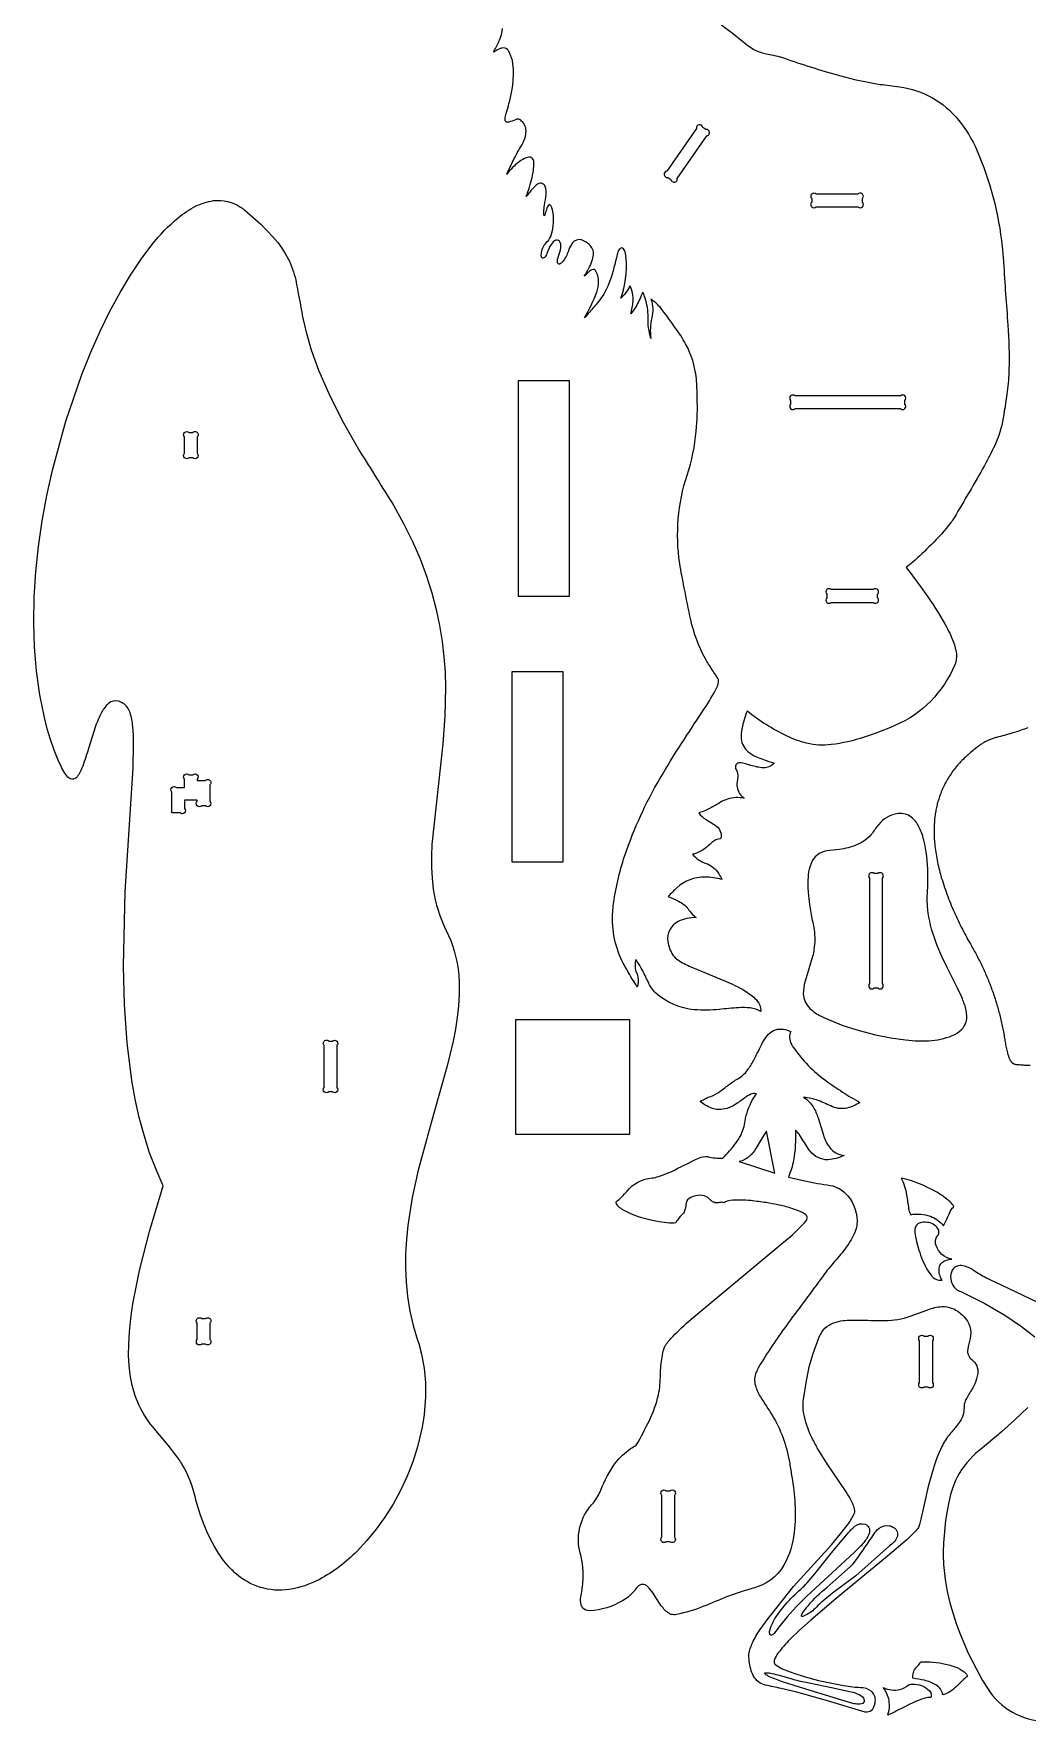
# Model space of a CAD drawing. Extents: x -49 to 63, y -22 to 83.
# Drawn here: x -48.5 to -9.4, y -22 to 44.4 of the extents above; entities that cross this region are included whole.
import ezdxf

# ---------------------------------------------------------------- set-up
doc = ezdxf.new("R2010")
doc.units = 0
doc.header["$MEASUREMENT"] = 0
doc.layers.get('0').update_dxf_attribs({"linetype": 'CONTINUOUS'})

msp = doc.modelspace()

# ---------------------------------------------------------------- linework, layer by layer
for points in [[(-21.575, 44.832, -0.01128), (-20.45, 43.956, 0.017062), (-20.207, 43.784, 0.072049), (-19.774, 43.609), (-19.65, 43.578, -0.01154), (-19.145, 43.466, -0.018161), (-18.98, 43.417, 0.016245), (-16.786, 42.724, 0.026713), (-15.181, 42.379, 0.00602), (-14.42, 42.283, -0.194929), (-12.088, 40.962, -0.065662), (-11.373, 39.792, -0.076089), (-10.376, 35.982, -0.010793), (-10.321, 35.365, 0.004744), (-10.149, 32.907, -0.024747), (-10.108, 31.161, -0.020341), (-10.175, 30.286, -0.006469), (-10.292, 29.53, -0.054595), (-10.555, 28.423, -0.023475), (-10.663, 28.169, -0.003522), (-11.073, 27.378, -0.006452), (-12.267, 25.322, -0.028451), (-12.394, 25.133, -0.035399), (-13.175, 24.259, -0.014833), (-13.895, 23.575, -0.01448), (-14.15, 23.364, -0.005387), (-13.408, 22.359, -0.027357), (-12.616, 21.118, -0.036168), (-12.294, 20.425, -0.047841), (-12.179, 19.973, -0.133467), (-12.244, 19.532, -0.195065), (-14.603, 17.141, -0.018121), (-15.804, 16.685, -0.046553), (-17.108, 16.392, -0.084877), (-18.074, 16.444, -0.046468), (-18.865, 16.74, -0.057491), (-20.42, 17.712, 0.040272), (-20.624, 17.02, 0.059723), (-20.649, 16.627, 0.204024), (-20.376, 16.111, 0.066166), (-20.051, 15.914, 0.023647), (-19.774, 15.802, 0.004179), (-19.352, 15.664, -0.221576), (-19.774, 15.482, -0.049112), (-20.026, 15.512, -0.022024), (-20.531, 15.654, 0.07677), (-20.74, 15.682, 0.368768), (-20.87, 15.553, 0.167601), (-20.841, 15.387, -0.142778), (-20.79, 15.117), (-20.817, 14.853, 0.226834), (-20.625, 14.363, 0.029904), (-20.533, 14.282, 0.120362), (-21.191, 14.251, 0.054248), (-21.467, 14.124, -0.037779), (-22.052, 13.805, -0.03573), (-22.323, 13.713, 0.108884), (-22.035, 13.442, -0.023328), (-21.614, 13.176, -0.304075), (-21.46, 12.683, 0.172257), (-21.81, 12.541, 0.015624), (-21.973, 12.386, -0.126166), (-22.567, 12.08, 0.159924), (-22.034, 11.719, -0.169479), (-21.536, 11.314, -0.028036), (-21.413, 11.089, 0.054025), (-22.081, 11.181, 0.187631), (-23.18, 10.759, 0.035356), (-23.524, 10.412, -0.026894), (-23.057, 10.197, -0.12622), (-22.707, 9.876, 0.023604), (-22.53, 9.676, 0.028182), (-22.429, 9.587, 0.121417), (-23.136, 9.432, 0.316562), (-23.541, 8.649, 0.113865), (-23.338, 8.107, 0.104774), (-23.144, 7.923, 0.048376), (-22.636, 7.649), (-21.274, 7.086, -0.026788), (-20.543, 6.727, -0.056321), (-20.108, 6.402, -0.091364), (-19.922, 6.142, -0.117983), (-19.878, 5.886, 0.113696), (-20.301, 6.029, 0.038488), (-20.747, 6.039, 0.010595), (-21.517, 5.97, -0.045665), (-22.497, 5.96, -0.160313), (-24.013, 6.618, -0.107795), (-24.319, 7.054, 0.018382), (-24.561, 7.553, 0.010595), (-24.794, 7.932, 0.14993), (-24.795, 7.472, -0.142811), (-24.714, 7.017, -0.043536), (-24.744, 6.847, -0.009166), (-25.232, 7.673, -0.136722), (-25.715, 9.641, -0.034985), (-25.655, 10.287, -0.047572), (-25.158, 12.249, -0.049129), (-23.754, 15.223, -0.013002), (-22.889, 16.613, -0.001707), (-22.103, 17.8, 0.028813), (-21.605, 18.645, 0.117585), (-21.541, 18.944, 0.068926), (-21.656, 19.129, -0.004271), (-21.934, 19.555, -0.014171), (-22.062, 19.774, -0.067835), (-22.64, 21.303, -0.007492), (-22.892, 22.569, -0.011616), (-23.072, 23.523, -0.116005), (-22.781, 27.001, 0.058729), (-22.422, 28.733, 0.034588), (-22.386, 30.056, 0.017223), (-22.417, 30.804, 0.101289), (-22.842, 32.165, 0.039687), (-23.247, 32.795, 0.002555), (-23.696, 33.419, 0.046825), (-24.018, 33.78, 0.03239), (-24.203, 33.925, -0.141383), (-24.17, 33.19, 0.095027), (-24.208, 32.376, -0.080435), (-24.318, 33.218, 0.080215), (-24.435, 33.964, 0.016458), (-24.517, 34.203, 0.060426), (-24.581, 34.091, -0.049165), (-24.837, 33.561, -0.038745), (-25.002, 33.341, 0.052805), (-24.907, 33.844, 0.133268), (-25.032, 34.449, -0.100181), (-25.397, 33.962, 0.112683), (-25.18, 35.523, 0.025479), (-25.22, 35.783, 0.199166), (-25.322, 35.933, 0.239362), (-25.385, 35.93, 0.162909), (-25.497, 35.801, 0.046713), (-25.536, 35.687, -0.027488), (-25.818, 34.651, -0.084717), (-26.258, 33.84, -0.01214), (-26.631, 33.41, 0.013043), (-26.821, 33.185, 0.043966), (-26.342, 34.199, 0.067499), (-26.265, 34.617, 0.147675), (-26.383, 35.048, 0.276984), (-26.483, 35.095, 0.14629), (-26.667, 34.982, -0.047142), (-26.83, 34.83, 0.054033), (-26.528, 35.422, 0.049008), (-26.469, 35.667, 0.243874), (-26.635, 36.074, 0.122491), (-26.945, 36.258, 0.284407), (-27.295, 36.142, 0.094414), (-27.437, 35.874, -0.063711), (-27.636, 35.454, -0.08538), (-27.775, 35.315, -0.528978), (-27.879, 35.349, -0.127217), (-27.87, 35.529, 0.013968), (-27.766, 35.864, 0.139277), (-27.776, 36.156, 0.379421), (-27.955, 36.245, 0.144681), (-28.136, 36.081, 0.046032), (-28.299, 35.719, -0.116081), (-28.41, 35.555, -0.458736), (-28.497, 35.568, -0.154243), (-28.522, 35.628, -0.169345), (-28.407, 36.044, -0.029638), (-28.245, 36.233, 0.105602), (-28.092, 36.571, 0.131829), (-28.115, 37.556, 0.196275), (-28.199, 37.644, 0.314844), (-28.243, 37.627, 0.099362), (-28.322, 37.456, -0.020501), (-28.389, 37.23, -0.135581), (-28.409, 37.21, -0.094612), (-28.428, 37.361, -0.032815), (-28.394, 37.63, 0.013265), (-28.334, 38.048, 0.10414), (-28.369, 38.357, 0.461234), (-28.653, 38.461, 0.069383), (-28.72, 38.415, 0.0462), (-28.977, 38.137, -0.010825), (-29.12, 37.962, 0.028618), (-28.88, 38.718, 0.061215), (-28.815, 39.271, 0.096451), (-28.845, 39.426, 0.077242), (-28.889, 39.49, 0.145762), (-28.948, 39.513, 0.125517), (-29.178, 39.46, 0.097963), (-29.713, 39.041, 0.020473), (-29.877, 38.84, -0.008383), (-29.633, 39.372, -0.008378), (-29.268, 40.031, 0.123306), (-29.122, 40.536, 0.248359), (-29.348, 40.976, 0.180514), (-29.48, 41.009, 0.104371), (-29.536, 40.985, -0.014831), (-29.801, 40.89, -0.133821), (-29.899, 40.893, -0.214295), (-29.939, 40.941, -0.096233), (-29.947, 41.009, -0.037845), (-29.907, 41.234, 0.033358), (-29.662, 42.253, 0.066497), (-29.642, 43.202, 0.080817), (-29.778, 43.636, 0.050035), (-29.851, 43.744, 0.284757), (-30.088, 43.802, 0.056058), (-30.194, 43.759, 0.006873), (-30.38, 43.651, -0.371157), (-30.393, 43.658, -0.203127), (-30.389, 43.685, 0.027111), (-30.168, 44.114, 0.082729), (-30.056, 44.576, 0.129258)], [(-8.695, -5.696), (-10.407, -4.885), (-11.019, -4.587, -0.045664), (-11.501, -4.298, 0.088584), (-11.918, -4.116, 0.119592), (-12.148, -4.126, 0.23556), (-12.374, -4.363, 0.287763), (-12.203, -5.026, 0.136483), (-12.003, -5.125), (-11.06, -5.6), (-10.267, -6.065), (-9.614, -6.507), (-9.09, -6.915)], [(-9.366, -9.694), (-9.873, -10.181), (-10.399, -10.654, -0.004482), (-11.277, -11.383, 0.104118), (-12.147, -12.44, 0.036181), (-12.318, -12.845), (-12.404, -13.118), (-12.481, -13.422), (-12.547, -13.76), (-12.603, -14.138), (-12.686, -15.021, 0.036692), (-12.674, -15.99), (-12.619, -16.465), (-12.537, -16.931), (-12.432, -17.384), (-12.309, -17.821), (-12.17, -18.241), (-12.022, -18.639), (-11.71, -19.363), (-11.406, -19.969), (-11.145, -20.436), (-10.959, -20.741, 0.253648), (-8.66, -22.041, 0.076419)]]:
    msp.add_lwpolyline(points, format="xyb")
for points in [[(-22.414, 40.641), (-23.581, 38.961, 1), (-23.537, 38.715), (-23.416, 38.631, 1), (-23.17, 38.675), (-22.003, 40.356, 1), (-22.047, 40.602), (-22.168, 40.686, 1)], [(-17.699, 37.561), (-16.053, 37.561, 1), (-15.876, 37.738), (-15.876, 37.885, 1), (-16.053, 38.061), (-17.699, 38.061, 1), (-17.876, 37.885), (-17.876, 37.738, 1)], [(-33.392, -7.045, -0.089177), (-33.084, -9.281, -0.044698), (-33.25, -10.643), (-33.397, -11.241), (-33.585, -11.829), (-33.81, -12.403), (-34.07, -12.96), (-34.361, -13.494), (-34.68, -14.004), (-35.024, -14.484), (-35.39, -14.932), (-35.774, -15.343, -0.075071), (-37.256, -16.458, -0.081965), (-38.447, -16.858, -0.225067), (-40.572, -16.209, -0.035881), (-40.903, -15.871), (-41.073, -15.657), (-41.237, -15.422), (-41.395, -15.164), (-41.546, -14.882), (-41.689, -14.577), (-41.825, -14.248), (-41.952, -13.894), (-42.071, -13.516, 0.007965), (-42.272, -12.797, 0.017613), (-42.378, -12.509), (-42.496, -12.246), (-42.625, -12.003, 0.027289), (-42.909, -11.569), (-43.214, -11.181), (-43.834, -10.443, -0.138286), (-44.711, -8.414), (-44.752, -8.048), (-44.772, -7.645), (-44.768, -7.204), (-44.74, -6.721), (-44.685, -6.193), (-44.602, -5.617), (-44.343, -4.307), (-43.949, -2.767), (-43.406, -0.971), (-43.692, -0.33), (-43.944, 0.334), (-44.163, 1.018), (-44.351, 1.721), (-44.51, 2.44), (-44.642, 3.171), (-44.834, 4.662), (-44.94, 6.172), (-44.978, 7.679), (-44.905, 10.604), (-44.598, 15.486), (-44.577, 16.381), (-44.585, 16.765), (-44.609, 17.103, 0.054642), (-44.715, 17.652, 0.068887), (-44.825, 17.868, 0.151918), (-45.176, 18.105, 0.242227), (-45.563, 18.015, 0.09036), (-45.824, 17.679, 0.042645), (-46.087, 17.075), (-46.341, 16.275, -0.017936), (-46.581, 15.548, -0.039817), (-46.735, 15.219, -0.104613), (-46.882, 15.056, -0.324546), (-47.115, 15.075, -0.090204), (-47.283, 15.266, -0.03308), (-47.433, 15.534), (-47.541, 15.776), (-47.7, 16.18), (-47.844, 16.596), (-47.973, 17.021), (-48.087, 17.456), (-48.272, 18.352), (-48.402, 19.278), (-48.48, 20.23), (-48.508, 21.203), (-48.489, 22.19), (-48.425, 23.189), (-48.318, 24.193), (-48.173, 25.198), (-47.99, 26.199), (-47.773, 27.19), (-47.246, 29.125), (-46.613, 30.963), (-46.263, 31.833), (-45.894, 32.665), (-45.509, 33.452), (-45.11, 34.19), (-44.7, 34.875), (-44.281, 35.5), (-43.857, 36.062, -0.051933), (-42.822, 37.126, -0.050495), (-42.138, 37.579, -0.079989), (-41.427, 37.803, -0.179391), (-40.363, 37.548, -0.030736), (-40.194, 37.421), (-39.57, 36.871), (-39.315, 36.619), (-39.094, 36.38), (-38.903, 36.152), (-38.741, 35.933), (-38.604, 35.72), (-38.49, 35.513, -0.05989), (-38.194, 34.686, -0.001284), (-37.921, 33.235), (-37.781, 32.629), (-37.579, 31.934), (-37.29, 31.133), (-36.89, 30.211), (-36.358, 29.15), (-35.669, 27.934, -0.001794), (-34.345, 25.814), (-33.945, 25.097), (-33.597, 24.393), (-33.297, 23.703), (-33.044, 23.027), (-32.833, 22.365), (-32.662, 21.715), (-32.528, 21.079), (-32.427, 20.455), (-32.356, 19.844), (-32.313, 19.245), (-32.294, 18.658), (-32.316, 17.519), (-32.399, 16.425), (-32.836, 12.466), (-32.852, 12.014), (-32.85, 11.57), (-32.825, 11.136), (-32.775, 10.709, 0.083188), (-32.264, 9.082, -0.08967), (-31.785, 7.438, -0.018402), (-31.754, 7.006), (-31.753, 6.565), (-31.779, 6.115), (-31.829, 5.658), (-31.902, 5.194), (-31.994, 4.721), (-32.224, 3.756), (-32.796, 1.747), (-33.373, -0.353), (-33.608, -1.432), (-33.78, -2.528), (-33.835, -3.082), (-33.865, -3.64), (-33.869, -4.2), (-33.844, -4.764), (-33.786, -5.331), (-33.693, -5.9), (-33.563, -6.471)], [(-18.704, 29.939), (-18.704, 29.793, 1), (-18.527, 29.616), (-14.381, 29.616, 1), (-14.204, 29.793), (-14.204, 29.939, 1), (-14.381, 30.116), (-18.527, 30.116, 1)], [(-42.069, 28.504), (-42.069, 27.858, -1), (-42.246, 27.681), (-42.392, 27.681, -1), (-42.569, 27.858), (-42.569, 28.504, -1), (-42.392, 28.681), (-42.246, 28.681, -1)], [(-17.101, 21.992), (-15.454, 21.992, 1), (-15.278, 22.169), (-15.278, 22.315, 1), (-15.454, 22.492), (-17.101, 22.492, 1), (-17.278, 22.315), (-17.278, 22.169, 1)], [(-42.569, 14.205), (-42.569, 13.882, -1), (-42.746, 13.705), (-43.069, 13.705), (-43.069, 14.528, -1), (-42.892, 14.705), (-42.569, 14.705), (-42.569, 15.029, -1), (-42.392, 15.205), (-42.246, 15.205, -1), (-42.069, 15.029), (-42.069, 14.987), (-41.746, 14.987, -1), (-41.569, 14.81), (-41.569, 14.164, -1), (-41.746, 13.987), (-41.892, 13.987, -1), (-42.069, 14.164), (-42.069, 14.205)], [(-14.534, 13.664, 0.184786), (-15.236, 13.254, 0.011262), (-15.486, 12.915, -0.136433), (-16.109, 12.443, -0.06075), (-16.785, 12.268, -0.002184), (-17.286, 12.211, 0.268235), (-17.902, 11.72, 0.072196), (-18.011, 11.264, 0.020413), (-18.026, 11.027), (-18.024, 10.754), (-18.002, 10.445), (-17.96, 10.095), (-17.897, 9.704, -0.008958), (-17.78, 9.103, -0.07392), (-17.785, 8.335, -0.02065), (-17.839, 8.056), (-18.133, 7.078, 0.078559), (-18.205, 6.582, 0.192808), (-17.946, 6.013, 0.075293), (-17.503, 5.703, 0.019184), (-17.285, 5.599), (-16.647, 5.345), (-16.004, 5.136), (-15.369, 4.971), (-14.757, 4.85), (-14.182, 4.772, 0.044516), (-13.148, 4.749, 0.088796), (-12.237, 4.989, 0.107005), (-11.917, 5.245, 0.18863), (-11.772, 5.739, 0.071915), (-11.879, 6.227, 0.017445), (-11.964, 6.448), (-12.13, 6.811), (-12.535, 7.618), (-12.746, 8.058), (-12.944, 8.52, -0.059156), (-13.287, 9.764), (-13.316, 10.026), (-13.327, 10.293), (-13.325, 10.427, 0.016781), (-13.299, 11.341, 0.054484), (-13.459, 12.637, 0.057389), (-13.688, 13.225, 0.122294), (-14.008, 13.576, 0.205522)], [(-15.593, 11.139), (-15.593, 6.993, 1), (-15.416, 6.816), (-15.27, 6.816, 1), (-15.093, 6.993), (-15.093, 11.139, 1), (-15.27, 11.316), (-15.416, 11.316, 1)], [(-36.569, 4.547), (-36.569, 2.901, -1), (-36.746, 2.724), (-36.892, 2.724, -1), (-37.069, 2.901), (-37.069, 4.547, -1), (-36.892, 4.724), (-36.746, 4.724, -1)], [(-21.38, 0.115, 0.0325), (-20.866, 0.709, 0.031908), (-20.67, 1.015, 0.083001), (-20.497, 1.585, -0.090768), (-20.2, 2.415, -0.010663), (-20.055, 2.652, 0.186701), (-20.276, 2.631, 0.059641), (-20.517, 2.484, -0.013769), (-20.911, 2.213, -0.147476), (-21.541, 2.031, -0.135577), (-22.064, 2.209, -0.04776), (-22.272, 2.371, 0.105848), (-22.097, 2.438, -0.078669), (-21.849, 2.548, 0.064526), (-21.491, 2.742, 0.006824), (-21.113, 3.031, -0.03046), (-20.739, 3.267, 0.090587), (-20.362, 3.636, 0.036873), (-20.139, 4.001, -0.005942), (-19.808, 4.666, -0.061372), (-19.57, 5, -0.249267), (-18.984, 5.192, -0.059336), (-18.693, 5.108, 0.240993), (-18.677, 4.606, 0.035307), (-18.591, 4.469, 0.083912), (-17.324, 3.174, 0.019213), (-16.662, 2.722, 0.007218), (-15.979, 2.306, -0.073513), (-16.477, 2.092, -0.160303), (-17.052, 2.14, 0.016203), (-17.615, 2.384, 0.061135), (-18.199, 2.518, -0.120618), (-17.817, 2.133, -0.05811), (-17.622, 1.702), (-17.417, 1.027, 0.08646), (-17.179, 0.545, 0.205504), (-16.596, 0.228, -0.102127), (-17.238, 0.054, -0.235379), (-17.937, 0.391, -0.029493), (-18.043, 0.536, 0.006394), (-18.373, 1.062, 0.055007), (-18.513, 1.221, -0.053193), (-18.592, 0.032, -0.053835), (-18.794, -0.628), (-18.141, -0.779, 0.011785), (-17.148, -0.955, -0.183663), (-16.457, -1.362, -0.193542), (-16.094, -2.501, -0.057412), (-16.136, -2.69, -0.065972), (-16.466, -3.314, -0.026135), (-16.912, -3.88, 0.014725), (-17.372, -4.438, -0.003015), (-18.711, -6.245, 0.017387), (-19.856, -7.921, 0.029929), (-20.062, -8.309, 0.177436), (-20.093, -8.834, 0.063398), (-19.896, -9.273, -0.002923), (-19.424, -10.016, -0.092151), (-18.766, -11.774, -0.012356), (-18.681, -12.289, -0.066533), (-18.547, -14.456, -0.087066), (-18.877, -15.728, -0.206426), (-20.026, -16.758, -0.013908), (-20.569, -16.919, 0.018062), (-21.196, -17.139, 0.001258), (-22.156, -17.531, -0.044483), (-23.205, -17.842, -0.100505), (-23.403, -17.835, -0.064276), (-23.48, -17.803, -0.100724), (-23.797, -17.497, -0.01184), (-24.124, -17.007, 0.050894), (-24.341, -16.737, 0.456846), (-24.733, -16.753, 0.015156), (-24.878, -16.937, -0.082554), (-25.328, -17.305, -0.119058), (-26.612, -17.696, -0.213104), (-26.896, -17.573, -0.118388), (-26.959, -17.445, -0.102458), (-26.963, -17.158, 0.011231), (-26.883, -16.58, 0.09438), (-26.997, -15.417, -0.231701), (-26.621, -13.621, -0.024524), (-26.473, -13.445, 0.076458), (-26.182, -12.948, -0.066482), (-25.599, -11.878, -0.078734), (-25.006, -11.313, -0.030037), (-24.781, -11.181, 0.010342), (-24.263, -10.201, 0.053653), (-23.909, -9.195, 0.055335), (-23.834, -8.402, -0.030321), (-23.769, -7.708, -0.022027), (-23.702, -7.395, -0.082411), (-23.636, -7.249, -0.045047), (-23.346, -6.903, -0.026866), (-22.617, -6.216, -0.001439), (-18.838, -3.073, 0.043849), (-18.085, -2.337, 0.296254), (-18.077, -2.141, 0.098715), (-18.117, -2.103, 0.076254), (-18.694, -1.849, 0.025977), (-19.211, -1.719, 0.007382), (-19.663, -1.633, 0.00546), (-20.267, -1.554, 0.048038), (-21.081, -1.549, 0.104733), (-21.322, -1.637, 0.135192), (-21.461, -1.623, -0.060597), (-21.643, -1.643, -0.14363), (-21.816, -1.567, 0.028602), (-21.98, -1.423, 0.182293), (-22.255, -1.344, 0.086261), (-22.64, -1.429, 0.244605), (-22.824, -1.654, 0.02538), (-22.837, -1.783, 0.018589), (-22.881, -1.96, -0.120565), (-22.925, -2.042, 0.050217), (-23.161, -2.316, 0.038811), (-23.22, -2.422, -0.083061), (-23.48, -2.44, -0.077299), (-25.026, -2.061, -0.047344), (-25.432, -1.837, -0.136154), (-25.56, -1.675, -0.075721), (-25.574, -1.601, 0.054625), (-25.146, -1.176, -0.199057), (-24.152, -0.66, 0.043805), (-23.913, -0.605, 0.039331), (-23.255, -0.337, -0.002529), (-22.364, 0.103, -0.087864), (-22.073, 0.188, -0.069279), (-21.975, 0.179, 0.070998)], [(-12.688, -2.548, 0.01801), (-12.482, -2.112, -0.051539), (-12.34, -1.856, -0.026735), (-12.279, -1.78, 0.080749), (-12.424, -1.607, 0.053021), (-12.952, -1.223, 0.077448), (-14.35, -0.665, -0.072772), (-14.138, -1.333, -0.005441), (-14.059, -1.869, 0.087259), (-13.99, -2.084), (-13.975, -2.108, -0.137519), (-13.203, -2.17, -0.15079)], [(-12.358, -3.857, -0.282001), (-12.981, -3.313, -0.12103), (-12.99, -3.071, -0.123318), (-12.902, -2.917, 0.312832), (-12.909, -2.646, 0.217991), (-13.332, -2.409, 0.11224), (-13.638, -2.435, 0.247672), (-13.795, -2.62, 0.124262), (-13.802, -2.893, 0.0196), (-13.747, -3.161), (-13.653, -3.497, 0.055723), (-13.315, -4.29, 0.064573), (-13.091, -4.573, 0.14634), (-12.863, -4.687, 0.099414), (-12.744, -4.678, -0.169235), (-12.858, -4.216, -0.294337), (-12.587, -3.899, -0.073755)], [(-11.881, -6.117, -0.26586), (-11.638, -6.974, 0.021311), (-11.733, -7.401, 0.276009), (-11.562, -7.82, -0.268486), (-11.338, -8.352, -0.082861), (-11.457, -8.761, -0.019192), (-11.558, -8.965, 0.008686), (-11.802, -9.386, 0.104561), (-11.875, -9.624), (-11.882, -9.854, -0.106819), (-11.992, -10.167, -0.034856), (-12.146, -10.395, -0.015525), (-12.437, -10.738, 0.059391), (-12.749, -11.228, 0.04266), (-13.122, -12.208), (-13.285, -12.807), (-13.526, -13.869, -0.010288), (-13.63, -14.301, -0.082526), (-13.698, -14.451, -0.029834), (-13.855, -14.631), (-14.122, -14.888), (-14.891, -15.551), (-16.915, -17.214), (-17.915, -18.065), (-18.355, -18.462), (-18.735, -18.829, 0.037445), (-19.203, -19.365, 0.061172), (-19.339, -19.616, 0.165611), (-19.341, -19.767, 0.158846), (-19.293, -19.822, 0.050206), (-19.034, -19.973, 0.026484), (-18.624, -20.14), (-18.135, -20.295), (-17.61, -20.433), (-16.627, -20.636), (-16.256, -20.691, 0.031496), (-15.953, -20.708, -0.162627), (-15.544, -20.851, -0.261042), (-15.386, -21.257, -0.112378), (-15.478, -21.567, -0.248674), (-15.694, -21.686, -0.036552), (-15.775, -21.679), (-17.25, -21.24), (-18.466, -20.901), (-19.084, -20.75, 0.001801), (-19.697, -20.622, -0.215188), (-20.161, -20.268, -0.103153), (-20.333, -19.686, -0.040966), (-20.342, -19.346, -0.061143), (-20.176, -18.897, -0.039172), (-19.87, -18.38), (-19.629, -18.046), (-18.586, -16.735), (-17.092, -15.099), (-16.74, -14.672), (-16.451, -14.294, 0.035774), (-16.224, -13.933, 0.059969), (-16.183, -13.809, 0.112814), (-16.221, -13.578, 0.03101), (-16.319, -13.356, 0.018847), (-16.518, -13.019), (-17.268, -11.908), (-17.656, -11.281, -0.013219), (-17.898, -10.821, -0.064033), (-18.189, -9.938, -0.074102), (-18.197, -9.383), (-18.081, -8.647, -0.040438), (-17.813, -7.565), (-17.576, -6.912, -0.225323), (-17.007, -6.364, -0.054648), (-16.634, -6.276, -0.024885), (-16.323, -6.251), (-15.883, -6.251, 0.010942), (-14.986, -6.274, 0.086071), (-14, -6.102), (-13.307, -5.845, -0.074679), (-12.742, -5.722, -0.184506), (-12.038, -5.971, -0.032863)], [(-41.569, -6.374), (-41.569, -7.021, -1), (-41.746, -7.197), (-41.892, -7.197, -1), (-42.069, -7.021), (-42.069, -6.374, -1), (-41.892, -6.197), (-41.746, -6.197, -1)], [(-13.125, -7.067), (-13.125, -8.713, -1), (-13.302, -8.89), (-13.449, -8.89, -1), (-13.625, -8.713), (-13.625, -7.067, -1), (-13.449, -6.89), (-13.302, -6.89, -1)], [(-23.604, -12.975), (-23.458, -12.975, -1), (-23.281, -13.152), (-23.281, -14.799, -1), (-23.458, -14.975), (-23.604, -14.975, -1), (-23.781, -14.799), (-23.781, -13.152, -1)], [(-15.605, -14.476, -0.16096), (-15.617, -14.659, -0.07264), (-15.734, -14.886, -0.045492), (-16.006, -15.208), (-16.218, -15.409), (-18.069, -17.123), (-18.484, -17.544), (-18.839, -17.936), (-19.118, -18.269, -0.010041), (-19.356, -18.585, -0.153618), (-19.464, -18.656, -0.206313), (-19.508, -18.642, -0.206313), (-19.529, -18.601, -0.119733), (-19.513, -18.425, -0.073306), (-19.304, -17.974, -0.041079), (-18.911, -17.451, -0.034169), (-18.304, -16.843, 0.028633), (-18.053, -16.589), (-17.754, -16.24), (-17.091, -15.411), (-16.471, -14.661, -0.032819), (-16.18, -14.368, -0.244331), (-15.776, -14.283, -0.245304)], [(-14.655, -14.411, -0.381833), (-14.519, -14.813, -0.158879), (-14.812, -15.134), (-16.136, -16.316), (-17.058, -17.004), (-17.439, -17.316, 0.038485), (-17.688, -17.557, -0.080643), (-18.118, -17.872, -0.020855), (-18.221, -17.916, -0.126077), (-18.268, -17.916, -0.20955), (-18.283, -17.896, -0.20955), (-18.279, -17.872, -0.069874), (-18.232, -17.784, -0.035749), (-18.006, -17.483, -0.047537), (-17.276, -16.772, 0.001155), (-16.334, -15.941, 0.02813), (-16.246, -15.847), (-16.107, -15.672, 0.005555), (-15.43, -14.684, -0.086032), (-15.219, -14.447, -0.202627), (-14.818, -14.348, -0.093138)], [(-13.888, -20.351, -0.220118), (-13.753, -19.92, 0.028576), (-13.604, -19.749, 0.036621), (-13.574, -19.698, -0.055541), (-12.608, -19.79, -0.046562), (-12.122, -19.943, -0.10141), (-11.806, -20.167, -0.057996), (-11.735, -20.272, 0.050463), (-11.862, -20.368, 0.011031), (-12.174, -20.67, -0.03254), (-12.421, -20.877, -0.081093), (-12.658, -20.99, -0.028526), (-12.709, -21, 0.20922), (-12.982, -20.611, 0.088731), (-13.439, -20.432, 0.014887)], [(-18.703, -20.362, 0.017265), (-18.376, -20.449), (-17.979, -20.536), (-17.102, -20.708), (-16.325, -20.88, -0.036079), (-16, -20.989, -0.231232), (-15.813, -21.209, -0.400974), (-15.914, -21.358, -0.127898), (-16.156, -21.363, -0.026877), (-16.255, -21.339), (-17.939, -20.835), (-18.992, -20.498, -0.020228), (-19.533, -20.296, -0.045493), (-19.678, -20.21, -0.017087), (-19.724, -20.168, -0.248067), (-19.726, -20.148, -0.248067), (-19.71, -20.135, -0.14553), (-19.678, -20.131, -0.060176), (-19.5, -20.15, -0.018401), (-19.213, -20.215)], [(-15.057, -20.719, 0.166913), (-14.403, -20.793, 0.119951), (-14.075, -20.618, -0.105753), (-13.914, -20.581, -0.221222), (-13.243, -20.849, -0.189197), (-13.172, -21.023, -0.096622), (-13.19, -21.102, 0.091601), (-13.411, -21.132, 0.036072), (-13.753, -21.257, 0.016142), (-14.092, -21.413, -0.003768), (-14.762, -21.75, -0.03583), (-14.884, -21.802, 0.139533), (-14.831, -21.236, 0.124938)]]:
    msp.add_lwpolyline(points, format="xyb", close=True)
for points in [[(-29.424, 22.222), (-29.424, 30.722), (-27.424, 30.722), (-27.424, 22.222)], [(-29.672, 11.767), (-29.672, 19.267), (-27.672, 19.267), (-27.672, 11.767)], [(-25.04, 5.562), (-29.54, 5.562), (-29.54, 1.062), (-25.04, 1.062)], [(-20.729, -0.019), (-19.328, -0.476), (-19.649, 1.176), (-19.679, 1.139), (-19.708, 1.101), (-19.764, 1.022), (-19.867, 0.852), (-20.074, 0.497), (-20.132, 0.412), (-20.195, 0.33), (-20.228, 0.291), (-20.263, 0.253), (-20.3, 0.217), (-20.338, 0.182), (-20.379, 0.15), (-20.421, 0.119), (-20.466, 0.09), (-20.514, 0.063), (-20.563, 0.039), (-20.616, 0.017), (-20.671, -0.003)]]:
    msp.add_lwpolyline(points, close=True)
msp.add_lwpolyline([(-9.367, 17.056), (-9.432, 17.031), (-9.497, 17.006), (-9.563, 16.982), (-9.628, 16.959), (-9.694, 16.937), (-9.761, 16.915), (-9.827, 16.894), (-9.894, 16.873), (-9.961, 16.853), (-10.027, 16.834), (-10.161, 16.795), (-10.295, 16.757), (-10.368, 16.737), (-10.442, 16.717), (-10.515, 16.698), (-10.588, 16.678), (-10.625, 16.668), (-10.661, 16.657), (-10.697, 16.646), (-10.734, 16.634), (-10.769, 16.622), (-10.805, 16.61), (-10.841, 16.597), (-10.876, 16.583), (-10.906, 16.57), (-10.935, 16.557), (-10.964, 16.543), (-10.993, 16.529), (-11.022, 16.514), (-11.05, 16.499), (-11.078, 16.483), (-11.106, 16.467), (-11.133, 16.451), (-11.161, 16.434), (-11.188, 16.416), (-11.214, 16.398), (-11.241, 16.38), (-11.268, 16.361), (-11.294, 16.343), (-11.32, 16.323), (-11.346, 16.304), (-11.372, 16.284), (-11.423, 16.244), (-11.473, 16.204), (-11.523, 16.162), (-11.573, 16.121), (-11.622, 16.079), (-11.72, 15.995), (-11.745, 15.973), (-11.77, 15.951), (-11.795, 15.929), (-11.82, 15.906), (-11.868, 15.86), (-11.917, 15.814), (-11.964, 15.766), (-12.01, 15.718), (-12.056, 15.668), (-12.101, 15.618), (-12.145, 15.567), (-12.188, 15.516), (-12.231, 15.463), (-12.272, 15.41), (-12.312, 15.356), (-12.352, 15.302), (-12.39, 15.247), (-12.427, 15.192), (-12.461, 15.14), (-12.494, 15.087), (-12.526, 15.034), (-12.557, 14.98), (-12.587, 14.926), (-12.617, 14.871), (-12.645, 14.816), (-12.673, 14.76), (-12.7, 14.704), (-12.725, 14.647), (-12.75, 14.59), (-12.774, 14.532), (-12.797, 14.475), (-12.819, 14.416), (-12.839, 14.358), (-12.859, 14.299), (-12.874, 14.252), (-12.889, 14.204), (-12.903, 14.156), (-12.916, 14.108), (-12.929, 14.06), (-12.941, 14.011), (-12.953, 13.963), (-12.964, 13.914), (-12.974, 13.865), (-12.984, 13.816), (-12.993, 13.767), (-13.001, 13.717), (-13.009, 13.668), (-13.016, 13.619), (-13.022, 13.569), (-13.027, 13.52), (-13.034, 13.454), (-13.039, 13.389), (-13.044, 13.324), (-13.048, 13.258), (-13.052, 13.192), (-13.054, 13.127), (-13.056, 13.061), (-13.057, 12.995), (-13.057, 12.93), (-13.056, 12.864), (-13.054, 12.798), (-13.051, 12.733), (-13.047, 12.667), (-13.043, 12.601), (-13.037, 12.536), (-13.031, 12.471), (-13.022, 12.392), (-13.012, 12.313), (-13.002, 12.233), (-12.99, 12.155), (-12.978, 12.076), (-12.965, 11.997), (-12.951, 11.919), (-12.936, 11.84), (-12.92, 11.762), (-12.904, 11.684), (-12.886, 11.606), (-12.868, 11.529), (-12.849, 11.451), (-12.828, 11.374), (-12.807, 11.297), (-12.785, 11.221), (-12.759, 11.13), (-12.731, 11.04), (-12.702, 10.951), (-12.673, 10.861), (-12.643, 10.772), (-12.613, 10.683), (-12.581, 10.595), (-12.549, 10.506), (-12.516, 10.418), (-12.483, 10.33), (-12.449, 10.243), (-12.414, 10.155), (-12.378, 10.068), (-12.342, 9.981), (-12.305, 9.895), (-12.267, 9.809), (-12.229, 9.723), (-12.19, 9.637), (-12.151, 9.552), (-12.11, 9.467), (-12.07, 9.382), (-12.028, 9.297), (-11.986, 9.213), (-11.944, 9.129), (-11.9, 9.045), (-11.857, 8.962), (-11.812, 8.879), (-11.767, 8.796), (-11.722, 8.714), (-11.676, 8.631), (-11.629, 8.55), (-11.582, 8.468), (-11.551, 8.415), (-11.521, 8.361), (-11.491, 8.308), (-11.461, 8.254), (-11.431, 8.2), (-11.402, 8.146), (-11.373, 8.092), (-11.345, 8.037), (-11.316, 7.982), (-11.288, 7.928), (-11.261, 7.873), (-11.234, 7.818), (-11.207, 7.762), (-11.18, 7.707), (-11.154, 7.651), (-11.128, 7.596), (-11.102, 7.54), (-11.076, 7.484), (-11.051, 7.428), (-11.027, 7.372), (-11.002, 7.315), (-10.978, 7.259), (-10.955, 7.202), (-10.931, 7.145), (-10.908, 7.088), (-10.885, 7.031), (-10.863, 6.974), (-10.841, 6.916), (-10.819, 6.859), (-10.798, 6.801), (-10.777, 6.744), (-10.756, 6.686), (-10.735, 6.628), (-10.715, 6.57), (-10.696, 6.512), (-10.676, 6.453), (-10.657, 6.395), (-10.638, 6.336), (-10.62, 6.278), (-10.602, 6.219), (-10.584, 6.16), (-10.567, 6.101), (-10.55, 6.042), (-10.533, 5.983), (-10.517, 5.924), (-10.501, 5.864), (-10.485, 5.805), (-10.47, 5.745), (-10.455, 5.686), (-10.44, 5.626), (-10.426, 5.566), (-10.412, 5.506), (-10.399, 5.446), (-10.386, 5.386), (-10.373, 5.326), (-10.36, 5.266), (-10.348, 5.206), (-10.336, 5.145), (-10.325, 5.085), (-10.314, 5.024), (-10.303, 4.963), (-10.293, 4.903), (-10.283, 4.842), (-10.273, 4.781), (-10.257, 4.677), (-10.248, 4.626), (-10.239, 4.574), (-10.23, 4.522), (-10.219, 4.471), (-10.209, 4.419), (-10.197, 4.368), (-10.184, 4.318), (-10.171, 4.267), (-10.163, 4.242), (-10.156, 4.217), (-10.148, 4.192), (-10.14, 4.167), (-10.131, 4.143), (-10.123, 4.118), (-10.113, 4.093), (-10.104, 4.069), (-10.094, 4.045), (-10.083, 4.021), (-10.072, 3.997), (-10.061, 3.973), (-10.056, 3.963), (-10.051, 3.954), (-10.045, 3.945), (-10.039, 3.936), (-10.033, 3.927), (-10.027, 3.918), (-10.02, 3.91), (-10.012, 3.902), (-10.005, 3.894), (-9.997, 3.887), (-9.989, 3.88), (-9.981, 3.873), (-9.972, 3.866), (-9.964, 3.86), (-9.955, 3.854), (-9.945, 3.848), (-9.936, 3.843), (-9.927, 3.838), (-9.917, 3.833), (-9.907, 3.829), (-9.897, 3.824), (-9.887, 3.821), (-9.877, 3.817), (-9.866, 3.814), (-9.856, 3.811), (-9.845, 3.809), (-9.835, 3.807), (-9.824, 3.805), (-9.814, 3.804), (-9.803, 3.803), (-9.792, 3.803), (-9.781, 3.803), (-9.758, 3.802), (-9.735, 3.801), (-9.689, 3.798), (-9.643, 3.794), (-9.597, 3.79), (-9.551, 3.786), (-9.504, 3.783), (-9.481, 3.782), (-9.458, 3.781), (-9.435, 3.78), (-9.412, 3.78), (-9.27, 3.78)])

doc.saveas('drawing.dxf')
